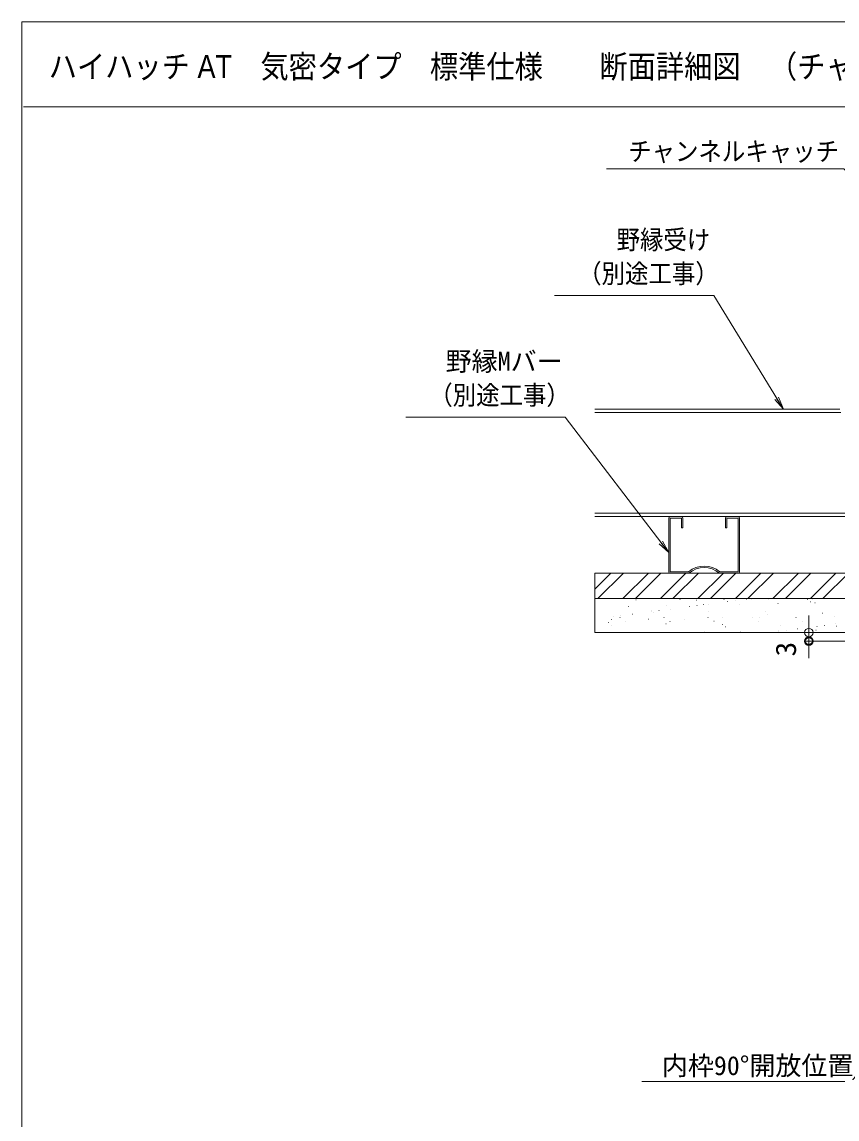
# Model space of a CAD drawing. Units: millimetres, scale not verified. Extents: x -601 to 613, y -416 to 416.
# Drawn here: x -601 to -312.9, y 27.9 to 415.6 of the extents above; entities that cross this region are included whole.
import ezdxf
from ezdxf.enums import TextEntityAlignment as Align

# ---------------------------------------------------------------- set-up
doc = ezdxf.new("R2010")
doc.units = ezdxf.units.MM
doc.header["$LTSCALE"] = 5
doc.header["$PDMODE"] = 32
doc.header["$PDSIZE"] = 2.5
for name, color, linetype, lineweight in [('0-0_zumenwaku', 6, 'Continuous', 9), ('0-1_moji', 2, 'Continuous', 9), ('0-8_0', 7, 'Continuous', 9), ('0-9_SUNPO', 4, 'Continuous', 9), ('1-8_sunpou', 1, 'Continuous', 9)]:
    doc.layers.add(name, color=color, linetype=linetype, lineweight=lineweight)
doc.layers.add('0-A_DEFPOINTS', color=7, linetype='Continuous')
doc.styles.add('ＭＳ ゴシック', font='')
doc.styles.add('ＭＳ Ｐゴシック', font='')
doc.styles.get('ＭＳ ゴシック').set_extended_font_data('MS Gothic')
doc.styles.get('ＭＳ Ｐゴシック').set_extended_font_data('MS PGothic')

# ---------------------------------------------------------------- blocks, each defined once
blk = doc.blocks.new('_ORIGIN')
at = {"layer": '0-8_0', "color": 1}
blk.add_line((0, 0), (-5, 0), dxfattribs=at)
blk.add_circle((0, 0), 2.5, dxfattribs=at)
blk = doc.blocks.new('_OPEN')
at = {"layer": '0-8_0'}
blk.add_line((0, 0), (-5, 0), dxfattribs=at)
blk.add_lwpolyline([(-5, 0.833), (0, 0), (-5, -0.833)], dxfattribs=at)

msp = doc.modelspace()

# ---------------------------------------------------------------- linework, layer by layer
at = {"layer": '0-0_zumenwaku'}
msp.add_line((-600.439, 385.568), (385.961, 385.568), dxfattribs=at)
msp.add_lwpolyline([(-601.039, -415.432), (598.961, -415.432), (598.961, 415.568), (-601.039, 415.568)], close=True, dxfattribs=at)
at = {"layer": '0-8_0', "color": 2}
for p, q in [((-311.904, 278.763), (-398.588, 278.763)), ((-311.618, 277.563), (-398.588, 277.563)), ((-298.904, 241.963), (-398.588, 241.963)), ((-298.904, 240.763), (-398.588, 240.763)), ((-350.704, 240.763), (-346.501, 240.763)), ((-372.404, 240.263), (-372.404, 221.263)), ((-371.904, 221.263), (-371.904, 240.263)), ((-371.904, 240.263), (-367.904, 240.263)), ((-367.904, 236.763), (-367.904, 240.263)), ((-367.904, 236.763), (-367.404, 236.763)), ((-367.404, 240.263), (-367.404, 236.763)), ((-352.404, 240.263), (-352.404, 236.763)), ((-351.904, 240.263), (-347.904, 240.263)), ((-347.904, 221.263), (-347.904, 240.263)), ((-347.404, 240.263), (-347.404, 221.263)), ((-365.454, 221.263), (-371.904, 221.263)), ((-347.904, 221.263), (-354.354, 221.263))]:
    msp.add_line(p, q, dxfattribs=at)
at = {"layer": '0-8_0', "color": 5}
for p, q in [((-398.588, 215.063), (-392.887, 220.763)), ((-297.404, 220.763), (-398.588, 220.763)), ((-397.468, 211.763), (-388.468, 220.763)), ((-388.629, 211.763), (-379.629, 220.763)), ((-384.21, 211.763), (-375.21, 220.763)), ((-375.371, 211.763), (-366.371, 220.763)), ((-370.952, 211.763), (-361.952, 220.763)), ((-362.113, 211.763), (-353.113, 220.763)), ((-357.693, 211.763), (-348.693, 220.763)), ((-348.854, 211.763), (-339.854, 220.763)), ((-344.435, 211.763), (-335.435, 220.763)), ((-335.596, 211.763), (-326.596, 220.763)), ((-331.177, 211.763), (-322.177, 220.763)), ((-322.338, 211.763), (-313.338, 220.763)), ((-317.918, 211.763), (-308.918, 220.763)), ((-297.404, 211.763), (-398.588, 211.763)), ((-296.904, 199.763), (-398.588, 199.763))]:
    msp.add_line(p, q, dxfattribs=at)
at = {"layer": '0-8_0'}
for p, q in [((-384.041, 211.394), (-383.991, 211.394)), ((-383.128, 211.763), (-383.078, 211.763)), ((-373.214, 209.495), (-373.164, 209.495)), ((-370.258, 211.763), (-370.208, 211.763)), ((-370.258, 211.763), (-370.208, 211.763)), ((-368.47, 211.422), (-368.42, 211.422)), ((-362.726, 211.214), (-362.676, 211.214)), ((-360.126, 209.662), (-360.076, 209.662)), ((-358.395, 209.851), (-358.345, 209.851)), ((-352.9, 211.45), (-352.85, 211.45)), ((-351.604, 210.745), (-351.554, 210.745)), ((-349.001, 211.088), (-348.951, 211.088)), ((-347.335, 209.6), (-347.285, 209.6)), ((-344.936, 211.623), (-344.886, 211.623)), ((-344.517, 211.763), (-344.467, 211.763)), ((-343.871, 211.763), (-343.821, 211.763)), ((-343.345, 211.617), (-343.295, 211.617)), ((-337.329, 211.478), (-337.279, 211.478)), ((-333.831, 210.087), (-333.781, 210.087)), ((-331.646, 211.763), (-331.596, 211.763)), ((-331.646, 211.763), (-331.596, 211.763)), ((-323.338, 211.445), (-323.288, 211.445)), ((-322.416, 210.6), (-322.366, 210.6)), ((-321.758, 211.507), (-321.708, 211.507)), ((-320.743, 210.254), (-320.693, 210.254)), ((-389.378, 205.772), (-389.328, 205.772)), ((-386.718, 209.008), (-386.668, 209.008)), ((-385.313, 206.307), (-385.263, 206.307)), ((-378.678, 207.67), (-378.628, 207.67)), ((-378.521, 207.201), (-378.471, 207.201)), ((-377.756, 206.826), (-377.706, 206.826)), ((-375.919, 207.544), (-375.869, 207.544)), ((-371.854, 208.079), (-371.804, 208.079)), ((-365.063, 208.973), (-365.013, 208.973)), ((-362.46, 209.316), (-362.41, 209.316)), ((-358.376, 207.228), (-358.326, 207.228)), ((-338.369, 207.056), (-338.319, 207.056)), ((-337.447, 206.212), (-337.397, 206.212)), ((-318.066, 206.614), (-318.016, 206.614)), ((-313.982, 205.566), (-313.932, 205.566)), ((-393.709, 203.282), (-393.659, 203.282)), ((-392.787, 202.437), (-392.737, 202.437)), ((-392.748, 204.382), (-392.698, 204.382)), ((-391.98, 205.429), (-391.93, 205.429)), ((-389.702, 205.052), (-389.652, 205.052)), ((-387.593, 203.709), (-387.543, 203.709)), ((-379.66, 204.549), (-379.61, 204.549)), ((-374.131, 205.08), (-374.081, 205.08)), ((-373.407, 202.84), (-373.357, 202.84)), ((-372.023, 203.737), (-371.973, 203.737)), ((-366.869, 204.487), (-366.819, 204.487)), ((-358.56, 205.109), (-358.51, 205.109)), ((-356.452, 203.765), (-356.402, 203.765)), ((-353.399, 202.668), (-353.349, 202.668)), ((-353.365, 204.974), (-353.315, 204.974)), ((-352.478, 201.823), (-352.428, 201.823)), ((-342.99, 205.137), (-342.94, 205.137)), ((-340.881, 203.794), (-340.831, 203.794)), ((-340.277, 205.141), (-340.227, 205.141)), ((-333.097, 202.226), (-333.047, 202.226)), ((-327.486, 205.079), (-327.436, 205.079)), ((-327.419, 205.165), (-327.369, 205.165)), ((-325.31, 203.822), (-325.26, 203.822)), ((-320.076, 201.95), (-320.026, 201.95)), ((-317.473, 202.293), (-317.423, 202.293)), ((-313.408, 202.828), (-313.358, 202.828)), ((-313.09, 202.054), (-313.04, 202.054)), ((-397.015, 199.763), (-396.965, 199.763)), ((-389.869, 199.763), (-389.819, 199.763)), ((-381.4, 199.763), (-381.35, 199.763)), ((-372.899, 199.861), (-372.849, 199.861)), ((-365.785, 199.763), (-365.735, 199.763)), ((-359.811, 200.028), (-359.761, 200.028)), ((-350.229, 199.763), (-350.179, 199.763)), ((-350.17, 199.763), (-350.12, 199.763)), ((-347.02, 199.966), (-346.97, 199.966)), ((-334.555, 199.763), (-334.505, 199.763)), ((-333.535, 200.178), (-333.485, 200.178)), ((-333.516, 200.453), (-333.466, 200.453)), ((-330.932, 200.521), (-330.882, 200.521)), ((-326.867, 201.056), (-326.817, 201.056)), ((-320.428, 200.62), (-320.378, 200.62)), ((-318.939, 199.763), (-318.889, 199.763))]:
    msp.add_line(p, q, dxfattribs=at)
at = {"layer": '0-8_0', "color": 2}
msp.add_lwpolyline([(-352.404, 236.763), (-351.904, 236.763), (-351.904, 240.263)], dxfattribs=at)
at = {"layer": '0-8_0', "color": 5}
msp.add_lwpolyline([(-297.904, 211.763), (-297.904, 220.763), (-398.588, 220.763), (-398.588, 211.763)], close=True, dxfattribs=at)
at = {"layer": '0-8_0'}
msp.add_lwpolyline([(-398.588, 211.763), (-398.588, 199.763), (-296.904, 199.763), (-296.904, 211.763)], close=True, dxfattribs=at)
at = {"layer": '0-8_0', "color": 2}
for centre, radius, start, end in [((-371.904, 240.263), 0.5, 90, 180), ((-367.904, 240.263), 0.5, 0, 90), ((-351.904, 240.263), 0.5, 90, 180), ((-347.904, 240.263), 0.5, 0, 90), ((-371.904, 221.263), 0.5, 180, 270), ((-359.904, 214.563), 8.7, 50.36441, 129.63559), ((-359.904, 214.563), 8.2, 49.12137, 130.87863), ((-347.904, 221.263), 0.5, 270, 0)]:
    msp.add_arc(centre, radius, start, end, dxfattribs=at)
at = {"layer": '0-9_SUNPO', "color": 1}
for p, q in [((-322.907, 202.763), (-322.907, 205.763)), ((-313.116, 199.763), (-324.407, 199.763)), ((-322.907, 199.763), (-322.907, 196.763)), ((-308.604, 196.763), (-324.407, 196.763)), ((-322.907, 193.763), (-322.907, 190.763))]:
    msp.add_line(p, q, dxfattribs=at)
at = {"layer": '0-A_DEFPOINTS'}
msp.add_point((-322.907, 196.763), dxfattribs=at)
at = {"layer": '1-8_sunpou', "color": 7}
for points in [[(-394.395, 363.628), (-310.544, 363.628), (-293.642, 345.953)], [(-412.75, 318.857), (-356.459, 318.857), (-332.652, 280.02)], [(-465.369, 275.897), (-409.078, 275.897), (-373.34, 229.267)], [(-381.979, 41.09), (-307.815, 41.09), (-284.386, 71.305)]]:
    msp.add_lwpolyline(points, dxfattribs=at)

# ---------------------------------------------------------------- block references
at = {"layer": '0-9_SUNPO', "xscale": 0.6, "yscale": 0.6}
for p, rotation in [((-322.907, 199.763), 270), ((-322.907, 196.763), 90)]:
    msp.add_blockref('_ORIGIN', p, dxfattribs=dict(at, rotation=rotation))
at = {"layer": '1-8_sunpou', "xscale": 0.9, "yscale": 0.9}
for p, rotation in [((-331.833, 278.763), 303.08842), ((-372.404, 228.095), 308.61095)]:
    msp.add_blockref('_OPEN', p, dxfattribs=dict(at, rotation=rotation))

# ---------------------------------------------------------------- texts
at = {"layer": '0-1_moji', "style": 'ＭＳ Ｐゴシック', "width": 0.9}
msp.add_text('ハイハッチ AT\u3000気密タイプ\u3000標準仕様\u3000\u3000断面詳細図\u3000（チャンネルキャッチ施工図）', height=8.134, dxfattribs=at).set_placement((-591.581, 393.309), align=Align.BOTTOM_LEFT)
at = {"layer": '0-9_SUNPO', "color": 2, "style": 'ＭＳ ゴシック', "width": 1.05}
msp.add_text('3', height=7.221, rotation=90, dxfattribs=at).set_placement((-325.27, 191.343), align=Align.BOTTOM_LEFT)
at = {"layer": '1-8_sunpou', "color": 2, "style": 'ＭＳ ゴシック', "width": 0.9}
for s, p in [('チャンネルキャッチ', (-386.775, 364.44)), ('野縁受け', (-390.864, 333.213)), ('（別途工事）', (-404.445, 321.266)), ('（別途工事）', (-457.065, 278.305))]:
    msp.add_text(s, height=6.745, dxfattribs=at).set_placement(p, align=Align.BOTTOM_LEFT)
at = {"layer": '1-8_sunpou', "color": 2, "style": 'ＭＳ ゴシック'}
for s, p in [('野縁Mバー', (-451.288, 290.252)), ('内枠90°開放位置', (-374.848, 41.36))]:
    msp.add_text(s, height=6.735, dxfattribs=at).set_placement(p, align=Align.BOTTOM_LEFT)

doc.saveas('drawing.dxf')
